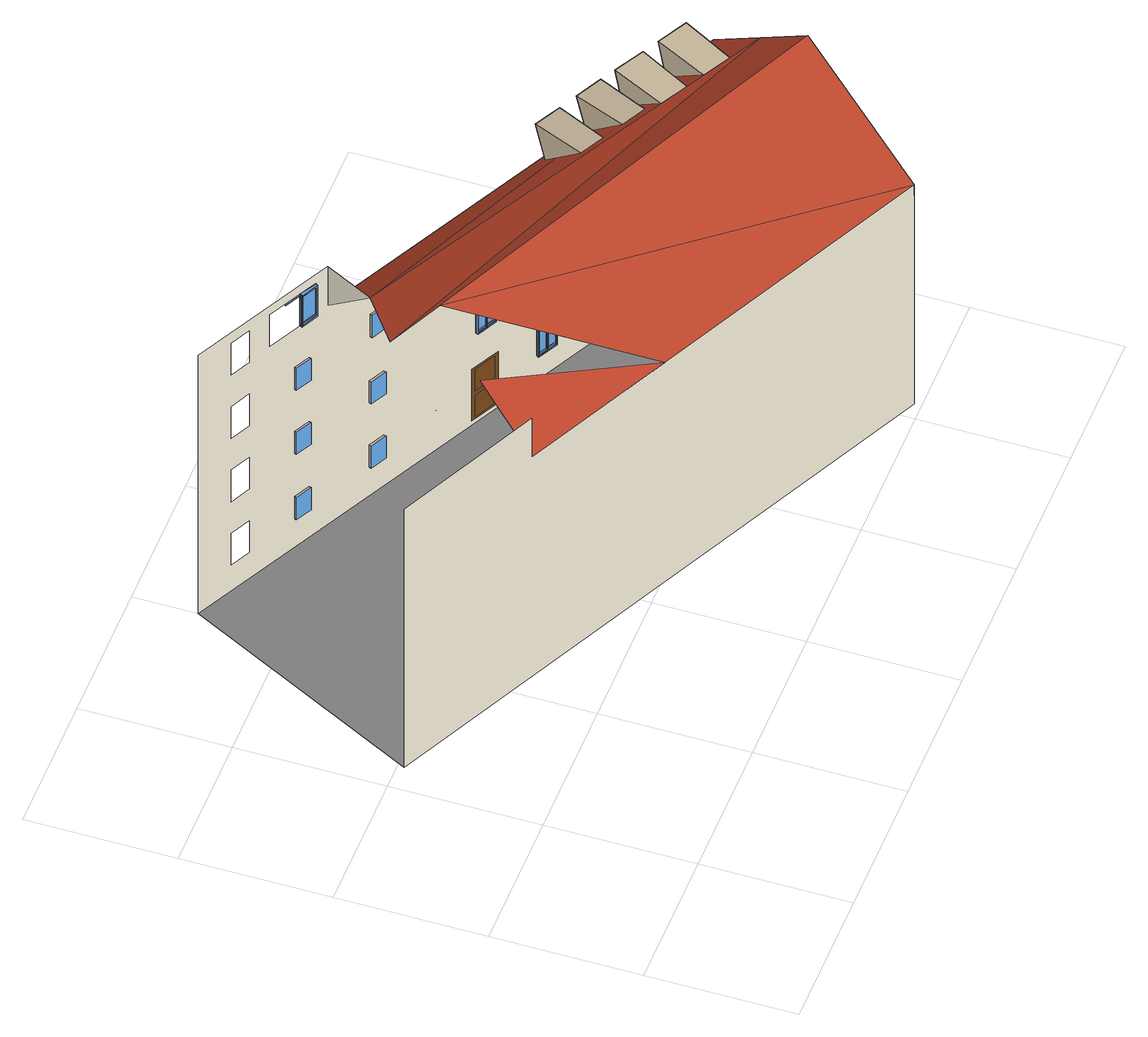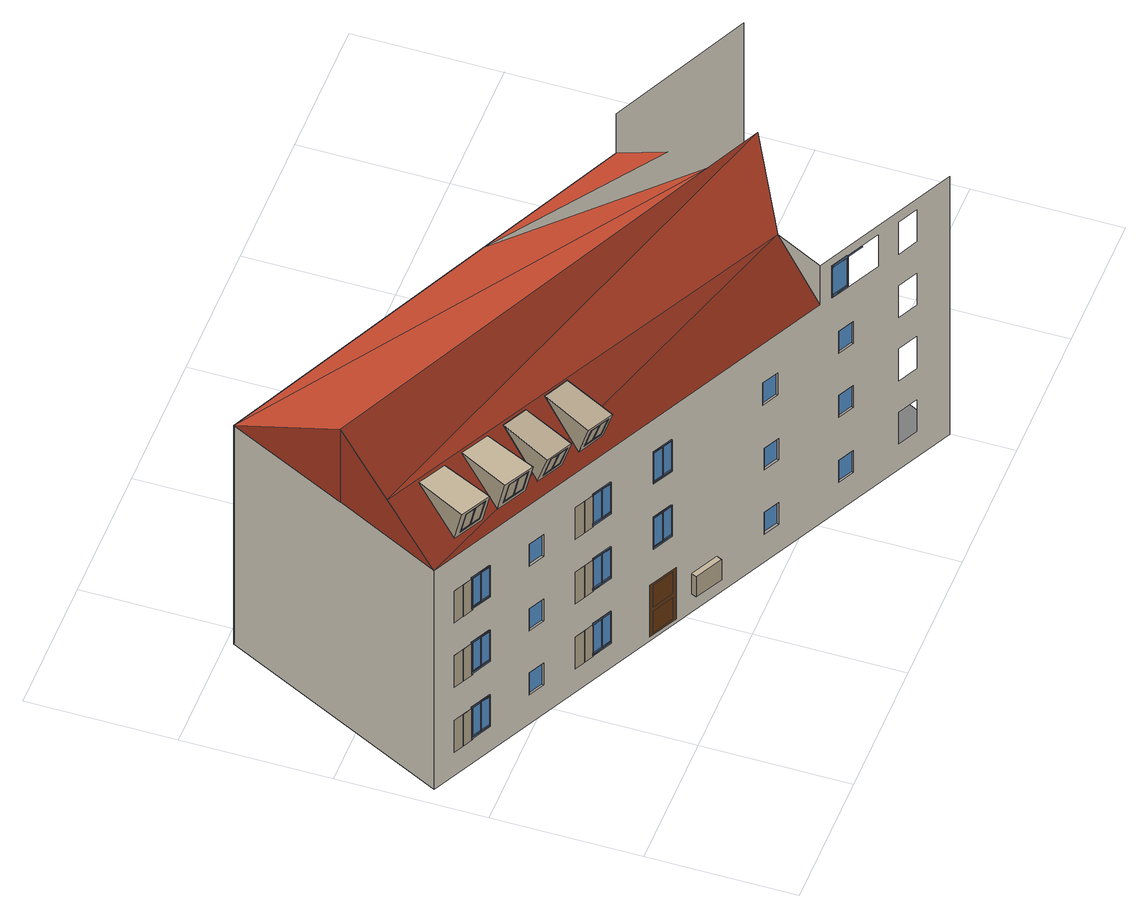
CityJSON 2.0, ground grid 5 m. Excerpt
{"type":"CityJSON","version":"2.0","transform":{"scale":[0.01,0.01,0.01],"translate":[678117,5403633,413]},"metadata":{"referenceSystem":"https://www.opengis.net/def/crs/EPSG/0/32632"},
"CityObjects":{
"building1":{"type":"Building","attributes":{"measuredHeight":13.29},"children":["building1-1","building1-2","building1-3","building1-4","building1-5","building1-6","building1-7","building1-8","building1-9","building1-10","building1-11"],"geometry":[{"type":"MultiSurface","lod":"3","boundaries":[[[0,1,2]],[[2,1,3,4,5,6,7]],[[8,9,10,11]],[[12,13,14,15]],[[16,17,18,19]],[[20,21,22,23]],[[24,25,26,27]],[[26,28,29,27]],[[30,25,24,31]],[[27,32,33,24]],[[34,35,36,37]],[[25,38,39,26]],[[28,40,41,29]],[[21,42,43,22]],[[17,44,45,18]],[[13,46,47,14]],[[48,30,31,49]],[[50,51,52,53]],[[54,8,11,55]],[[56,46,13,12]],[[57,42,21,20]],[[58,44,17,16]],[[59,60,55,11]],[[48,59,11,49]],[[55,60,40,41]],[[61,62,60,59]],[[15,14,47,63]],[[19,18,45,64]],[[23,22,43,65]],[[25,66,67,38]],[[28,68,69,40]],[[26,70,66,25,30,71,68,28]],[[72,73,50,53]],[[51,74,75,52]],[[50,73,74,51]],[[62,76,77,60]],[[75,52,53,72,78,39,38,67]],[[70,26,39,78]],[[30,48,79,71]],[[63,47,46,56]],[[64,45,44,58]],[[65,43,42,57]],[[76,62,61,80],[73,74,51,50]],[[40,60,77,81,59,48,79,69]],[[80,61,59,81]],[[66,70,78,72,75,67]],[[75,74,73,72]],[[79,69,68,71]],[[2,7,82]],[[76,80,81,77]],[[83,84,85]],[[86,83,87]],[[88,89,90,91]],[[92,93,94,95]],[[96,97,98,99]],[[89,100,101,90]],[[93,102,103,94]],[[97,104,105,98]],[[106,100,89,88]],[[107,102,93,92]],[[108,104,97,96]],[[95,94,103,109]],[[91,90,101,110]],[[99,98,105,111]],[[112,85,84,113,114,115],[116,117,118,119],[120,121,122,123],[124,125,126,127],[128,129,130,131],[132,133,134,135],[136,137,138,139],[140,141,142,143],[144,145,146,147],[148,149,150,151],[152,153,154,155],[156,157,158,159],[99,111,108,96],[95,109,107,92],[91,110,106,88],[19,64,58,16],[23,65,57,20],[15,63,56,12],[160,161,162,163],[164,165,166,167],[168,169,170,171],[172,173,174,175],[176,69,79,177],[178,179,180,181]],[[110,101,100,106]],[[109,103,102,107]],[[111,105,104,108]],[[113,84,83]],[[7,182,82]],[[6,5,115,114]],[[183,184,185,186]],[[187,188,189,190]],[[154,153,191,192]],[[179,178,193,194]],[[195,196,197,198]],[[199,200,201,202]],[[203,204,205,206]],[[207,208,209,210]],[[87,82,182,86]],[[184,211,212,185]],[[188,213,214,189]],[[185,212,215,186],[195,216,217,196]],[[189,214,218,190],[199,219,220,200]],[[198,221,216,195]],[[202,222,219,199]],[[196,217,223,197]],[[200,220,224,201]],[[204,225,226,205]],[[208,227,228,209]],[[229,183,186,215]],[[230,187,190,218]],[[223,197,198,221]],[[224,201,202,222]],[[204,203,231,225],[221,223,197,198]],[[208,207,232,227],[222,224,201,202]],[[233,234,192,191],[235,211,184,183,229,236,237,238]],[[239,240,194,193],[241,213,188,187,230,242,243,244]],[[231,203,206,245]],[[232,207,210,246]],[[192,234,155,154]],[[194,240,180,179]],[[211,235,236,229]],[[213,241,242,230]],[[229,215,212,211]],[[230,218,214,213]],[[247,248,249,250]],[[251,252,253,254]],[[235,255,256,236]],[[241,257,258,242]],[[152,155,154,153],[205,226,259,260,261,262,245,206]],[[181,180,179,178],[209,228,263,264,265,266,246,210]],[[221,223,217,216]],[[222,224,220,219]],[[267,268,269,270]],[[271,272,273,274]],[[225,231,245,226]],[[227,232,246,228]],[[275,276,259,262]],[[277,278,263,266]],[[262,259,226,245]],[[266,263,228,246]],[[233,191,153,152]],[[239,193,178,181]],[[235,238,279,255]],[[241,244,280,257]],[[281,282,267,270]],[[283,284,271,274]],[[268,285,286,269]],[[272,287,288,273]],[[173,172,175,174],[250,249,248,247],[254,253,252,251]],[[267,282,285,268]],[[271,284,287,272]],[[286,269,270,281,289,256,255,279]],[[288,273,274,283,290,258,257,280]],[[237,236,256,289]],[[243,242,258,290]],[[276,291,260,259]],[[278,292,264,263]],[[291,276,275,293],[282,285,268,267]],[[292,278,277,294],[284,287,272,271]],[[293,275,262,261]],[[294,277,266,265]],[[238,237,289,281,286,279]],[[244,243,290,283,288,280]],[[286,285,282,281]],[[288,287,284,283]],[[152,155,234,233]],[[181,180,240,239]],[[291,293,261,260]],[[292,294,265,264]],[[295,296,297,298]],[[299,300,301,302]],[[303,304,305,306]],[[142,141,307,308]],[[137,136,309,310]],[[135,134,311,312]],[[313,314,315,316]],[[317,318,319,320]],[[321,322,323,324]],[[325,326,327,328]],[[329,330,331,332]],[[333,334,335,336]],[[296,337,338,297]],[[300,339,340,301]],[[304,341,342,305]],[[297,338,343,298],[313,344,345,314]],[[301,340,346,302],[317,347,348,318]],[[305,342,349,306],[321,350,351,322]],[[316,352,344,313]],[[320,353,347,317]],[[324,354,350,321]],[[314,345,355,315]],[[318,348,356,319]],[[322,351,357,323]],[[326,358,359,327]],[[330,360,361,331]],[[334,362,363,335]],[[364,295,298,343]],[[365,299,302,346]],[[366,303,306,349]],[[355,315,316,352]],[[356,319,320,353]],[[357,323,324,354]],[[326,325,367,358],[352,355,315,316]],[[330,329,368,360],[353,356,319,320]],[[334,333,369,362],[354,357,323,324]],[[370,371,308,307],[372,337,296,295,364,373,374,375]],[[376,377,310,309],[378,339,300,299,365,379,380,381]],[[382,383,312,311],[384,341,304,303,366,385,386,387]],[[367,325,328,388]],[[368,329,332,389]],[[369,333,336,390]],[[308,371,143,142]],[[310,377,138,137]],[[312,383,132,135]],[[337,372,373,364]],[[339,378,379,365]],[[341,384,385,366]],[[364,343,338,337]],[[365,346,340,339]],[[366,349,342,341]],[[372,391,392,373]],[[378,393,394,379]],[[384,395,396,385]],[[140,143,142,141],[327,359,397,398,399,400,388,328]],[[139,138,137,136],[331,361,401,402,403,404,389,332]],[[133,132,135,134],[335,363,405,406,407,408,390,336]],[[352,355,345,344]],[[353,356,348,347]],[[354,357,351,350]],[[409,410,411,412]],[[413,414,415,416]],[[417,418,419,420]],[[358,367,388,359]],[[360,368,389,361]],[[362,369,390,363]],[[421,422,397,400]],[[423,424,401,404]],[[425,426,405,408]],[[400,397,359,388]],[[404,401,361,389]],[[408,405,363,390]],[[370,307,141,140]],[[376,309,136,139]],[[382,311,134,133]],[[372,375,427,391]],[[378,381,428,393]],[[384,387,429,395]],[[410,430,431,411]],[[432,433,409,412]],[[414,434,435,415]],[[436,437,413,416]],[[418,438,439,419]],[[440,441,417,420]],[[409,433,430,410]],[[413,437,434,414]],[[417,441,438,418]],[[431,411,412,432,442,392,391,427]],[[435,415,416,436,443,394,393,428]],[[439,419,420,440,444,396,395,429]],[[374,373,392,442]],[[380,379,394,443]],[[386,385,396,444]],[[422,445,398,397]],[[424,446,402,401]],[[426,447,406,405]],[[445,422,421,448],[433,430,410,409]],[[446,424,423,449],[437,434,414,413]],[[447,426,425,450],[441,438,418,417]],[[448,421,400,399]],[[449,423,404,403]],[[450,425,408,407]],[[375,374,442,432,431,427]],[[381,380,443,436,435,428]],[[387,386,444,440,439,429]],[[431,430,433,432]],[[435,434,437,436]],[[439,438,441,440]],[[140,143,371,370]],[[139,138,377,376]],[[133,132,383,382]],[[445,448,399,398]],[[446,449,403,402]],[[447,450,407,406]],[[83,86,113]],[[7,451,182]],[[114,113,451,7,6]],[[167,452,453,164]],[[171,454,455,168]],[[163,456,457,160]],[[456,458,459,457]],[[454,460,461,455]],[[452,462,463,453]],[[170,460,454,171]],[[162,458,456,163]],[[166,462,452,167]],[[164,453,463,165]],[[160,457,459,161]],[[168,455,461,169]],[[169,461,460,170]],[[161,459,458,162]],[[165,463,462,166]],[[464,465,466,467]],[[468,469,470,471]],[[472,473,474,475]],[[158,157,476,477]],[[144,147,478,479]],[[150,149,480,481]],[[482,483,484,485]],[[486,487,488,489]],[[490,491,492,493]],[[494,495,496,497]],[[498,499,500,501]],[[502,503,504,505]],[[182,451,113,86]],[[465,506,507,466]],[[469,508,509,470]],[[473,510,511,474]],[[466,507,512,467],[482,513,514,483]],[[470,509,515,471],[486,516,517,487]],[[474,511,518,475],[490,519,520,491]],[[485,521,513,482]],[[489,522,516,486]],[[493,523,519,490]],[[483,514,524,484]],[[487,517,525,488]],[[491,520,526,492]],[[495,527,528,496]],[[499,529,530,500]],[[503,531,532,504]],[[533,464,467,512]],[[534,468,471,515]],[[535,472,475,518]],[[524,484,485,521]],[[525,488,489,522]],[[526,492,493,523]],[[495,494,536,527],[521,524,484,485]],[[499,498,537,529],[522,525,488,489]],[[503,502,538,531],[523,526,492,493]],[[539,540,477,476],[541,506,465,464,533,542,543,544]],[[545,546,479,478],[547,508,469,468,534,548,549,550]],[[551,552,481,480],[553,510,473,472,535,554,555,556]],[[536,494,497,557]],[[537,498,501,558]],[[538,502,505,559]],[[477,540,159,158]],[[479,546,145,144]],[[481,552,151,150]],[[506,541,542,533]],[[508,547,548,534]],[[510,553,554,535]],[[533,512,507,506]],[[534,515,509,508]],[[535,518,511,510]],[[541,560,561,542]],[[547,562,563,548]],[[553,564,565,554]],[[156,159,158,157],[496,528,566,567,568,569,557,497]],[[146,145,144,147],[500,530,570,571,572,573,558,501]],[[148,151,150,149],[504,532,574,575,576,577,559,505]],[[521,524,514,513]],[[522,525,517,516]],[[523,526,520,519]],[[578,579,580,581]],[[582,583,584,585]],[[586,587,588,589]],[[527,536,557,528]],[[529,537,558,530]],[[531,538,559,532]],[[590,591,566,569]],[[592,593,570,573]],[[594,595,574,577]],[[569,566,528,557]],[[573,570,530,558]],[[577,574,532,559]],[[539,476,157,156]],[[545,478,147,146]],[[551,480,149,148]],[[541,544,596,560]],[[547,550,597,562]],[[553,556,598,564]],[[579,599,600,580]],[[601,602,578,581]],[[583,603,604,584]],[[605,606,582,585]],[[587,607,608,588]],[[609,610,586,589]],[[578,602,599,579]],[[582,606,603,583]],[[586,610,607,587]],[[600,580,581,601,611,561,560,596]],[[604,584,585,605,612,563,562,597]],[[608,588,589,609,613,565,564,598]],[[543,542,561,611]],[[549,548,563,612]],[[555,554,565,613]],[[591,614,567,566]],[[593,615,571,570]],[[595,616,575,574]],[[614,591,590,617],[602,599,579,578]],[[615,593,592,618],[606,603,583,582]],[[616,595,594,619],[610,607,587,586]],[[617,590,569,568]],[[618,592,573,572]],[[619,594,577,576]],[[544,543,611,601,600,596]],[[550,549,612,605,604,597]],[[556,555,613,609,608,598]],[[600,599,602,601]],[[604,603,606,605]],[[608,607,610,609]],[[156,159,540,539]],[[146,145,546,545]],[[148,151,552,551]],[[614,617,568,567]],[[615,618,572,571]],[[616,619,576,575]]],"semantics":{"surfaces":[{"type":"RoofSurface","klumMaterialClass":"Ceramic","klumMaterialIndex":"D201","materialUncertainty":0.3},{"type":"WallSurface"},{"type":"Window"},{"type":"OuterCeilingSurface"},{"type":"OuterFloorSurface"},{"type":"GroundSurface"},{"type":"Door"}],"values":[0,1,2,1,1,1,2,2,2,2,2,2,2,2,2,2,2,2,2,3,3,3,2,2,2,2,4,4,4,2,2,2,2,2,2,2,2,2,2,1,1,1,2,2,2,2,2,2,0,2,1,0,1,1,1,2,2,2,3,3,3,4,4,4,1,1,1,1,0,0,5,2,2,2,2,2,2,2,2,0,2,2,2,2,2,2,2,2,2,2,2,2,2,2,2,2,2,2,2,2,2,2,2,2,2,2,6,6,2,2,2,2,2,2,2,2,2,2,2,2,2,2,2,2,2,2,2,2,2,2,6,2,2,2,2,2,2,2,2,2,2,2,2,2,2,2,2,2,2,2,2,2,2,2,2,2,2,2,2,2,2,2,2,2,2,2,2,2,2,2,2,2,2,2,2,2,2,2,2,2,2,2,2,2,2,2,2,2,2,2,2,2,2,2,2,2,2,2,2,2,2,2,2,2,2,2,2,2,2,2,2,2,2,2,2,2,2,2,2,2,2,2,2,2,2,2,2,2,2,2,2,2,2,2,2,2,2,2,2,2,2,2,2,2,2,2,2,2,2,2,2,2,2,2,2,2,2,2,2,2,2,2,2,2,2,0,0,1,1,1,1,2,2,2,3,3,3,4,4,4,1,1,1,2,2,2,2,2,2,2,2,2,2,2,2,0,2,2,2,2,2,2,2,2,2,2,2,2,2,2,2,2,2,2,2,2,2,2,2,2,2,2,2,2,2,2,2,2,2,2,2,2,2,2,2,2,2,2,2,2,2,2,2,2,2,2,2,2,2,2,2,2,2,2,2,2,2,2,2,2,2,2,2,2,2,2,2,2,2,2,2,2,2,2,2,2,2,2,2,2,2,2,2,2,2,2,2,2,2,2,2,2,2,2,2,2,2,2]}}]},
"building1-1":{"type":"BuildingInstallation","attributes":{"materialClass":"Metal","materialName":"Aluminium"},"parents":["building1"],"geometry":[{"type":"MultiSurface","lod":"3","boundaries":[[[620,621,622,623]],[[622,624,625,623]],[[625,624,626,627]],[[623,625,627,620]],[[621,626,624,622]],[[620,627,626,621]]]}]},
"building1-2":{"type":"BuildingInstallation","parents":["building1"],"geometry":[{"type":"MultiSurface","lod":"3","boundaries":[[[628,629,630,631]],[[632,633,634,635]],[[636,637,638,639]],[[640,641,629,642]],[[633,643,644,634]],[[645,646,647,648]],[[649,650,651,652]],[[636,653,654,637],[655,644,634,635]],[[635,655,656,632]],[[657,658,659,660],[661,662,650,649]],[[649,661,662,650]],[[663,631,630,664]],[[654,653,665,666]],[[667,651,652,668,669,629,641,670]],[[644,634,635,655]],[[659,658,671,672]],[[648,673,674,645]],[[675,663,664,676]],[[664,630,629,676],[632,656,643,633]],[[648,647,677,673],[640,631,663,675,628,642,678,679]],[[631,640,642,628]],[[678,642,629,669]],[[679,678,669,668,667,670]],[[677,647,646,680]],[[680,674,673,677]],[[667,662,661,668]],[[653,636,639,665]],[[655,644,643,656]],[[640,679,670,641]],[[668,661,649,652]],[[657,660,681,682]],[[658,657,682,671]],[[628,675,676,629]],[[637,654,666,638]],[[672,671,638,666]],[[660,659,672,681]],[[650,662,667,651]],[[683,684,685,686]],[[685,684,687]],[[688,683,686]],[[645,646,680,674],[639,638,671,682,681,672,666,665]],[[683,688,687,684],[680,646,645,674]],[[685,687,688,686]]]}]},
"building1-3":{"type":"BuildingInstallation","attributes":{"klumMaterialClass":"Wood","klumMaterialIndex":"L001","materialUncertainty":0.3},"parents":["building1"],"geometry":[{"type":"MultiSurface","lod":"3","boundaries":[[[689,690,691]],[[690,692,693,689]],[[693,692,694]],[[691,690,692,694]],[[695,133,693,694]],[[696,132,689,691]],[[694,693,689,691]],[[696,132,133,695]],[[133,132,689,693]],[[691,696,695,694]],[[697,698,690,691]],[[699,700,701,702]],[[694,692,700,699]],[[702,701,698,697]],[[701,700,692,690,698]],[[697,691,694,699,702]]]}]},
"building1-4":{"type":"BuildingInstallation","attributes":{"klumMaterialClass":"Wood","klumMaterialIndex":"L001","materialUncertainty":0.3},"parents":["building1"],"geometry":[{"type":"MultiSurface","lod":"3","boundaries":[[[703,704,705]],[[704,706,707,703]],[[707,706,708]],[[705,704,706,708]],[[709,139,707,708]],[[710,138,703,705]],[[708,707,703,705]],[[710,138,139,709]],[[139,138,703,707]],[[705,710,709,708]],[[711,712,704,705]],[[713,714,715,716]],[[708,706,714,713]],[[716,715,712,711]],[[715,714,706,704,712]],[[711,705,708,713,716]]]}]},
"building1-5":{"type":"BuildingInstallation","attributes":{"klumMaterialClass":"Wood","klumMaterialIndex":"L001","materialUncertainty":0.3},"parents":["building1"],"geometry":[{"type":"MultiSurface","lod":"3","boundaries":[[[717,718,719]],[[718,720,721,717]],[[721,720,722]],[[719,718,720,722]],[[723,140,721,722]],[[724,143,717,719]],[[722,721,717,719]],[[724,143,140,723]],[[140,143,717,721]],[[719,724,723,722]],[[725,726,718,719]],[[727,728,729,730]],[[722,720,728,727]],[[730,729,726,725]],[[729,728,720,718,726]],[[725,719,722,727,730]]]}]},
"building1-6":{"type":"BuildingInstallation","parents":["building1"],"geometry":[{"type":"MultiSurface","lod":"3","boundaries":[[[731,732,733,734]],[[735,736,737,738]],[[739,740,741,742]],[[743,744,745,746]],[[736,747,748,737]],[[749,750,751,752]],[[753,754,755,756]],[[739,757,758,740],[759,748,737,738]],[[738,759,760,735]],[[761,762,763,764],[765,766,754,753]],[[753,765,766,754]],[[767,734,733,768]],[[758,757,769,770]],[[771,755,756,772,773,745,744,774]],[[748,737,738,759]],[[763,762,775,776]],[[752,777,778,749]],[[779,767,768,780]],[[768,733,732,780],[735,760,747,736]],[[752,751,781,777],[743,734,767,779,731,746,782,783]],[[734,743,746,731]],[[782,746,745,773]],[[783,782,773,772,771,774]],[[781,751,750,784]],[[784,778,777,781]],[[771,766,765,772]],[[757,739,742,769]],[[759,748,747,760]],[[743,783,774,744]],[[772,765,753,756]],[[761,764,785,786]],[[762,761,786,775]],[[731,779,780,732]],[[740,758,770,741]],[[776,775,741,770]],[[764,763,776,785]],[[754,766,771,755]],[[787,788,789,790]],[[789,788,791]],[[792,787,790]],[[749,750,784,778],[742,741,775,786,785,776,770,769]],[[787,792,791,788],[784,750,749,778]],[[789,791,792,790]]]}]},
"building1-7":{"type":"BuildingInstallation","parents":["building1"],"geometry":[{"type":"MultiSurface","lod":"3","boundaries":[[[793,794,795,796]],[[797,798,799,800]],[[801,802,803,804]],[[805,806,807,808]],[[798,809,810,799]],[[811,812,813,814]],[[815,816,817,818]],[[801,819,820,802],[821,810,799,800]],[[800,821,822,797]],[[823,824,825,826],[827,828,816,815]],[[815,827,828,816]],[[829,796,795,830]],[[820,819,831,832]],[[833,817,818,834,835,807,806,836]],[[810,799,800,821]],[[825,824,837,838]],[[814,839,840,811]],[[841,829,830,842]],[[830,795,794,842],[797,822,809,798]],[[814,813,843,839],[805,796,829,841,793,808,844,845]],[[796,805,808,793]],[[844,808,807,835]],[[845,844,835,834,833,836]],[[843,813,812,846]],[[846,840,839,843]],[[833,828,827,834]],[[819,801,804,831]],[[821,810,809,822]],[[805,845,836,806]],[[834,827,815,818]],[[823,826,847,848]],[[824,823,848,837]],[[793,841,842,794]],[[802,820,832,803]],[[838,837,803,832]],[[826,825,838,847]],[[816,828,833,817]],[[849,850,851,852]],[[851,850,853]],[[854,849,852]],[[811,812,846,840],[804,803,837,848,847,838,832,831]],[[849,854,853,850],[846,812,811,840]],[[851,853,854,852]]]}]},
"building1-8":{"type":"BuildingInstallation","parents":["building1"],"geometry":[{"type":"MultiSurface","lod":"3","boundaries":[[[855,856,857,858]],[[859,860,861,862]],[[863,864,865,866]],[[867,868,869,870]],[[860,871,872,861]],[[873,874,875,876]],[[877,878,879,880]],[[863,881,882,864],[883,872,861,862]],[[862,883,884,859]],[[885,886,887,888],[889,890,878,877]],[[877,889,890,878]],[[891,858,857,892]],[[882,881,893,894]],[[895,879,880,896,897,869,868,898]],[[872,861,862,883]],[[887,886,899,900]],[[876,901,902,873]],[[903,891,892,904]],[[892,857,856,904],[859,884,871,860]],[[876,875,905,901],[867,858,891,903,855,870,906,907]],[[858,867,870,855]],[[906,870,869,897]],[[907,906,897,896,895,898]],[[905,875,874,908]],[[908,902,901,905]],[[895,890,889,896]],[[881,863,866,893]],[[883,872,871,884]],[[867,907,898,868]],[[896,889,877,880]],[[885,888,909,910]],[[886,885,910,899]],[[855,903,904,856]],[[864,882,894,865]],[[900,899,865,894]],[[888,887,900,909]],[[878,890,895,879]],[[911,912,913,914]],[[913,912,915]],[[916,911,914]],[[873,874,908,902],[866,865,899,910,909,900,894,893]],[[911,916,915,912],[908,874,873,902]],[[913,915,916,914]]]}]},
"building1-9":{"type":"BuildingInstallation","attributes":{"klumMaterialClass":"Wood","klumMaterialIndex":"L001","materialUncertainty":0.3},"parents":["building1"],"geometry":[{"type":"MultiSurface","lod":"3","boundaries":[[[917,918,919,920]],[[919,921,922,918]],[[923,922,921,924]],[[920,919,921,924]],[[925,148,922,923]],[[926,151,918,917]],[[923,922,918,917]],[[926,151,148,925]],[[148,151,918,922]],[[917,926,925,923]],[[923,924,920,917]],[[927,928,919,920]],[[929,930,931,932]],[[924,921,930,929]],[[932,931,928,927]],[[931,930,921,919,928]],[[927,920,924,929,932]]]}]},
"building1-10":{"type":"BuildingInstallation","attributes":{"klumMaterialClass":"Wood","klumMaterialIndex":"L001","materialUncertainty":0.3},"parents":["building1"],"geometry":[{"type":"MultiSurface","lod":"3","boundaries":[[[933,934,935,936]],[[935,937,938,934]],[[939,938,937,940]],[[936,935,937,940]],[[941,146,938,939]],[[942,145,934,933]],[[939,938,934,933]],[[942,145,146,941]],[[146,145,934,938]],[[933,942,941,939]],[[939,940,936,933]],[[943,944,935,936]],[[945,946,947,948]],[[940,937,946,945]],[[948,947,944,943]],[[947,946,937,935,944]],[[943,936,940,945,948]]]}]},
"building1-11":{"type":"BuildingInstallation","attributes":{"klumMaterialClass":"Wood","klumMaterialIndex":"L001","materialUncertainty":0.3},"parents":["building1"],"geometry":[{"type":"MultiSurface","lod":"3","boundaries":[[[949,950,951,952]],[[951,953,954,950]],[[955,954,953,956]],[[952,951,953,956]],[[957,156,954,955]],[[958,159,950,949]],[[955,954,950,949]],[[958,159,156,957]],[[156,159,950,954]],[[949,958,957,955]],[[955,956,952,949]],[[959,960,951,952]],[[961,962,963,964]],[[956,953,962,961]],[[964,963,960,959]],[[963,962,953,951,960]],[[959,952,956,961,964]]]}]}
},
"vertices":[
[688,942,1214],[586,742,1044],[1101,492,1044],[586,742,1214],[94,980,1214],[94,980,90],[2061,26,90],[2061,26,1044],[885,1591,1170],[830,1619,1170],[831,1621,1170],[886,1593,1170],[866,1603,873],[863,1596,873],[863,1596,777],[866,1603,777],[866,1603,310],[863,1596,310],[863,1596,214],[866,1603,214],[866,1603,594],[863,1596,594],[863,1596,498],[866,1603,498],[881,1584,1170],[883,1583,1170],[883,1583,1043],[881,1584,1043],[883,1583,1039],[881,1584,1039],[883,1583,1175],[881,1584,1175],[883,1587,1043],[883,1587,1170],[883,1592,1049],[883,1592,1165],[881,1588,1165],[881,1588,1049],[884,1586,1170],[884,1586,1043],[888,1592,1039],[886,1593,1039],[918,1568,594],[918,1568,498],[918,1568,310],[918,1568,214],[918,1568,873],[918,1568,777],[888,1592,1175],[886,1593,1175],[888,1589,1049],[888,1589,1165],[886,1585,1165],[886,1585,1049],[885,1591,1043],[886,1593,1043],[921,1575,873],[921,1575,594],[921,1575,310],[888,1592,1170],[888,1592,1043],[887,1590,1170],[887,1590,1043],[921,1575,777],[921,1575,214],[921,1575,498],[938,1556,1170],[939,1558,1170],[941,1554,1039],[945,1563,1039],[938,1556,1043],[941,1554,1175],[939,1558,1049],[941,1563,1049],[941,1563,1165],[939,1558,1165],[942,1562,1043],[944,1564,1043],[939,1558,1043],[945,1563,1175],[942,1562,1170],[944,1564,1170],[829,1121,1343],[907,1374,1214],[991,1540,1044],[991,1540,1214],[2352,621,1202],[635,1214,1341],[1148,1461,310],[1144,1454,310],[1144,1454,214],[1148,1461,214],[1148,1461,589],[1144,1454,589],[1144,1454,494],[1148,1461,494],[1151,1459,876],[1148,1452,876],[1148,1452,780],[1151,1459,780],[1200,1425,310],[1200,1425,214],[1200,1425,589],[1200,1425,494],[1203,1424,876],[1203,1424,780],[1203,1433,310],[1203,1433,589],[1207,1431,876],[1203,1433,494],[1203,1433,214],[1207,1431,780],[503,1787,1214],[2442,805,1044],[2442,805,90],[503,1787,90],[627,1724,616],[627,1724,478],[696,1689,478],[696,1689,616],[627,1724,340],[627,1724,202],[696,1689,202],[696,1689,340],[696,1689,754],[696,1689,892],[627,1724,892],[627,1724,754],[627,1724,1030],[696,1689,1030],[696,1689,1168],[627,1724,1168],[1845,1107,197],[1845,1107,335],[1777,1142,335],[1777,1142,197],[1777,1142,899],[1777,1142,761],[1845,1107,761],[1845,1107,899],[1845,1107,618],[1777,1142,618],[1777,1142,480],[1845,1107,480],[2232,911,197],[2301,876,197],[2301,876,335],[2232,911,335],[2301,876,618],[2232,911,618],[2232,911,480],[2301,876,480],[1617,1223,617],[1548,1258,617],[1548,1258,479],[1617,1223,479],[2301,876,899],[2232,911,899],[2232,911,762],[2301,876,762],[2030,1013,217],[2085,985,217],[2085,985,313],[2030,1013,313],[2030,1013,496],[2085,985,496],[2085,985,592],[2030,1013,592],[2030,1013,778],[2085,985,778],[2085,985,874],[2030,1013,874],[1532,1266,107],[1631,1215,107],[1631,1215,332],[1532,1266,332],[773,1650,1039],[773,1650,1175],[1548,1258,901],[1548,1258,763],[1617,1223,763],[1617,1223,901],[2262,438,1360],[1544,1248,484],[1544,1248,613],[1545,1251,613],[1545,1251,484],[1544,1248,767],[1544,1248,896],[1545,1251,896],[1545,1251,767],[1543,1249,617],[1543,1249,479],[1543,1249,901],[1543,1249,763],[1546,1250,489],[1546,1250,607],[1548,1255,607],[1548,1255,489],[1546,1250,773],[1546,1250,891],[1548,1255,891],[1548,1255,773],[1548,1255,613],[1548,1255,484],[1549,1257,484],[1549,1257,613],[1548,1255,896],[1548,1255,767],[1549,1257,767],[1549,1257,896],[1577,1232,613],[1578,1234,613],[1577,1232,896],[1578,1234,896],[1578,1234,484],[1577,1235,489],[1577,1235,607],[1578,1234,767],[1577,1235,773],[1577,1235,891],[1579,1239,489],[1579,1239,773],[1579,1239,607],[1579,1239,891],[1580,1238,484],[1581,1241,484],[1580,1238,767],[1581,1241,767],[1577,1232,484],[1577,1232,767],[1580,1238,613],[1580,1238,896],[1612,1214,617],[1612,1214,479],[1578,1231,613],[1578,1231,484],[1611,1215,484],[1611,1215,613],[1612,1214,901],[1612,1214,763],[1578,1231,896],[1578,1231,767],[1611,1215,767],[1611,1215,896],[1581,1241,613],[1581,1241,896],[1619,1221,209],[1619,1221,116],[1544,1259,116],[1544,1259,209],[1619,1221,322],[1619,1221,229],[1544,1259,229],[1544,1259,322],[1579,1233,613],[1579,1233,484],[1579,1233,896],[1579,1233,767],[1582,1240,484],[1616,1223,484],[1616,1223,613],[1582,1240,613],[1582,1240,767],[1616,1223,767],[1616,1223,896],[1582,1240,896],[1582,1238,489],[1582,1238,607],[1580,1233,607],[1580,1233,489],[1582,1238,773],[1582,1238,891],[1580,1233,891],[1580,1233,773],[1581,1238,613],[1581,1238,484],[1581,1238,896],[1581,1238,767],[1612,1217,613],[1612,1217,896],[1612,1217,489],[1614,1221,489],[1612,1217,773],[1614,1221,773],[1614,1221,607],[1612,1217,607],[1614,1221,891],[1612,1217,891],[1612,1217,484],[1612,1217,767],[1615,1221,484],[1615,1221,767],[1615,1221,613],[1615,1221,896],[1773,1132,484],[1773,1132,614],[1774,1134,614],[1774,1134,484],[1773,1132,766],[1773,1132,895],[1774,1134,895],[1774,1134,766],[1773,1132,201],[1773,1132,330],[1774,1134,330],[1774,1134,201],[1772,1133,618],[1772,1133,480],[1772,1133,899],[1772,1133,761],[1772,1133,335],[1772,1133,197],[1775,1134,490],[1775,1134,608],[1777,1138,608],[1777,1138,490],[1775,1134,771],[1775,1134,889],[1777,1138,889],[1777,1138,771],[1775,1134,207],[1775,1134,325],[1777,1138,325],[1777,1138,207],[1777,1139,614],[1777,1139,484],[1778,1141,484],[1778,1141,614],[1777,1139,895],[1777,1139,766],[1778,1141,766],[1778,1141,895],[1777,1139,330],[1777,1139,201],[1778,1141,201],[1778,1141,330],[1806,1116,614],[1807,1118,614],[1806,1116,895],[1807,1118,895],[1806,1116,330],[1807,1118,330],[1807,1118,484],[1806,1118,490],[1806,1118,608],[1807,1118,766],[1806,1118,771],[1806,1118,889],[1807,1118,201],[1806,1118,207],[1806,1118,325],[1808,1123,490],[1808,1123,771],[1808,1123,207],[1808,1123,608],[1808,1123,889],[1808,1123,325],[1809,1122,484],[1810,1125,484],[1809,1122,766],[1810,1125,766],[1809,1122,201],[1810,1125,201],[1806,1116,484],[1806,1116,766],[1806,1116,201],[1809,1122,614],[1809,1122,895],[1809,1122,330],[1841,1098,618],[1841,1098,480],[1807,1115,614],[1807,1115,484],[1840,1099,484],[1840,1099,614],[1841,1098,899],[1841,1098,761],[1807,1115,895],[1807,1115,766],[1840,1099,766],[1840,1099,895],[1841,1098,335],[1841,1098,197],[1807,1115,330],[1807,1115,201],[1840,1099,201],[1840,1099,330],[1810,1125,614],[1810,1125,895],[1810,1125,330],[1808,1117,614],[1808,1117,484],[1808,1117,895],[1808,1117,766],[1808,1117,330],[1808,1117,201],[1811,1124,484],[1845,1107,484],[1845,1107,614],[1811,1124,614],[1811,1124,766],[1845,1107,766],[1845,1107,895],[1811,1124,895],[1811,1124,201],[1845,1107,201],[1845,1107,330],[1811,1124,330],[1811,1121,490],[1811,1121,608],[1809,1117,608],[1809,1117,490],[1811,1121,771],[1811,1121,889],[1809,1117,889],[1809,1117,771],[1811,1121,207],[1811,1121,325],[1809,1117,325],[1809,1117,207],[1810,1122,614],[1810,1122,484],[1810,1122,895],[1810,1122,766],[1810,1122,330],[1810,1122,201],[1841,1101,614],[1841,1101,895],[1841,1101,330],[1843,1105,608],[1841,1101,608],[1841,1101,490],[1843,1105,490],[1843,1105,889],[1841,1101,889],[1841,1101,771],[1843,1105,771],[1843,1105,325],[1841,1101,325],[1841,1101,207],[1843,1105,207],[1841,1101,484],[1841,1101,766],[1841,1101,201],[1844,1105,484],[1844,1105,766],[1844,1105,201],[1844,1105,614],[1844,1105,895],[1844,1105,330],[2262,438,1044],[2027,1006,592],[2027,1006,496],[2027,1006,874],[2027,1006,778],[2027,1006,313],[2027,1006,217],[2082,978,313],[2082,978,217],[2082,978,874],[2082,978,778],[2082,978,592],[2082,978,496],[2228,901,766],[2228,901,895],[2229,904,895],[2229,904,766],[2228,901,201],[2228,901,331],[2229,904,331],[2229,904,201],[2228,901,485],[2228,901,614],[2229,904,614],[2229,904,485],[2227,902,899],[2227,902,762],[2227,902,335],[2227,902,197],[2227,902,618],[2227,902,480],[2230,903,771],[2230,903,889],[2233,908,889],[2233,908,771],[2230,903,207],[2230,903,325],[2233,908,325],[2233,908,207],[2230,903,490],[2230,903,608],[2233,908,608],[2233,908,490],[2232,908,895],[2232,908,766],[2233,910,766],[2233,910,895],[2232,908,331],[2232,908,201],[2233,910,201],[2233,910,331],[2232,908,614],[2232,908,485],[2233,910,485],[2233,910,614],[2261,885,895],[2262,887,895],[2261,885,331],[2262,887,331],[2261,885,614],[2262,887,614],[2262,887,766],[2261,888,771],[2261,888,889],[2262,887,201],[2261,888,207],[2261,888,325],[2262,887,485],[2261,888,490],[2261,888,608],[2263,892,771],[2263,892,207],[2263,892,490],[2263,892,889],[2263,892,325],[2263,892,608],[2264,892,766],[2265,894,766],[2264,892,201],[2265,894,201],[2264,892,485],[2265,894,485],[2261,885,766],[2261,885,201],[2261,885,485],[2264,892,895],[2264,892,331],[2264,892,614],[2296,867,899],[2296,867,762],[2262,884,895],[2262,884,766],[2295,868,766],[2295,868,895],[2296,867,335],[2296,867,197],[2262,884,331],[2262,884,201],[2295,868,201],[2295,868,331],[2296,867,618],[2296,867,480],[2262,884,614],[2262,884,485],[2295,868,485],[2295,868,614],[2265,894,895],[2265,894,331],[2265,894,614],[2263,887,895],[2263,887,766],[2263,887,331],[2263,887,201],[2263,887,614],[2263,887,485],[2267,893,766],[2300,876,766],[2300,876,895],[2267,893,895],[2267,893,201],[2300,876,201],[2300,876,331],[2267,893,331],[2267,893,485],[2300,876,485],[2300,876,614],[2267,893,614],[2266,891,771],[2266,891,889],[2264,886,889],[2264,886,771],[2266,891,207],[2266,891,325],[2264,886,325],[2264,886,207],[2266,891,490],[2266,891,608],[2264,886,608],[2264,886,490],[2265,891,895],[2265,891,766],[2265,891,331],[2265,891,201],[2265,891,614],[2265,891,485],[2296,870,895],[2296,870,331],[2296,870,614],[2298,875,889],[2296,870,889],[2296,870,771],[2298,875,771],[2298,875,325],[2296,870,325],[2296,870,207],[2298,875,207],[2298,875,608],[2296,870,608],[2296,870,490],[2298,875,490],[2296,870,766],[2296,870,201],[2296,870,485],[2299,874,766],[2299,874,201],[2299,874,485],[2299,874,895],[2299,874,331],[2299,874,614],
[1381,1342,262],[1381,1342,174],[1476,1294,174],[1476,1294,262],[1486,1313,174],[1486,1313,262],[1391,1362,174],[1391,1362,262],
[1803,1087,1093],[1804,1088,1094],[1818,1116,1182],[1817,1114,1182],[1775,1105,1098],[1788,1130,1179],[1790,1133,1180],[1777,1108,1099],[1775,1108,1095],[1805,1092,1095],[1806,1094,1095],[1776,1109,1095],[1818,1114,1182],[1819,1116,1182],[1804,1086,1093],[1816,1115,1179],[1818,1119,1180],[1854,1105,1186],[1838,1076,1092],[1835,1069,1090],[1850,1099,1184],[1808,1092,1099],[1821,1117,1179],[1819,1114,1178],[1806,1089,1098],[1790,1135,1184],[1820,1120,1183],[1805,1094,1099],[1803,1090,1098],[1837,1076,1094],[1806,1092,1094],[1821,1119,1183],[1851,1103,1183],[1837,1077,1098],[1850,1102,1179],[1787,1130,1182],[1788,1131,1183],[1791,1137,1184],[1820,1121,1184],[1848,1099,1178],[1835,1074,1097],[1835,1073,1093],[1849,1100,1182],[1807,1093,1095],[1822,1121,1184],[1786,1131,1185],[1790,1138,1187],[1772,1102,1094],[1773,1104,1094],[1771,1102,1091],[1834,1071,1093],[1848,1098,1181],[1775,1109,1093],[1852,1105,1183],[1838,1078,1095],[1761,1109,1076],[1853,1063,1076],[1785,930,1212],[1700,973,1212],[1872,1101,1200],[1781,1148,1200],
[1879,1090,197],[1880,1089,197],[1881,1092,197],[1880,1089,335],[1879,1090,335],[1881,1092,335],[1847,1109,335],[1847,1109,197],[1886,1090,197],[1884,1087,197],[1916,1075,335],[1914,1072,335],[1914,1072,197],[1916,1075,197],
[1879,1090,761],[1880,1089,761],[1881,1092,761],[1880,1089,899],[1879,1090,899],[1881,1092,899],[1847,1109,899],[1847,1109,761],[1886,1090,761],[1884,1087,761],[1916,1075,899],[1914,1072,899],[1914,1072,761],[1916,1075,761],
[1879,1090,480],[1880,1089,480],[1881,1092,480],[1880,1089,618],[1879,1090,618],[1881,1092,618],[1847,1109,618],[1847,1109,480],[1886,1090,480],[1884,1087,480],[1916,1075,618],[1914,1072,618],[1914,1072,480],[1916,1075,480],
[1959,1009,1091],[1960,1011,1092],[1975,1038,1181],[1974,1037,1180],[1932,1027,1096],[1945,1052,1177],[1947,1056,1178],[1933,1031,1097],[1932,1030,1093],[1962,1015,1093],[1963,1016,1094],[1933,1032,1094],[1975,1036,1180],[1976,1038,1181],[1961,1011,1092],[1960,1009,1091],[1973,1038,1177],[1975,1041,1178],[2010,1028,1185],[1995,999,1090],[1991,992,1088],[2007,1021,1183],[1964,1015,1097],[1978,1040,1178],[1976,1036,1177],[1963,1011,1096],[1946,1057,1182],[1976,1042,1182],[1962,1016,1097],[1960,1013,1096],[1994,998,1093],[1963,1014,1093],[1978,1042,1182],[2008,1026,1181],[1994,1000,1096],[2007,1025,1177],[1944,1052,1181],[1945,1054,1181],[1947,1059,1183],[1977,1044,1182],[2005,1021,1176],[1992,996,1095],[1991,995,1092],[2006,1022,1180],[1964,1016,1094],[1978,1043,1182],[1943,1054,1184],[1947,1061,1186],[1929,1025,1092],[1930,1026,1092],[1928,1024,1089],[1991,993,1091],[2005,1021,1180],[1931,1031,1091],[2009,1028,1182],[1994,1000,1093],[1918,1032,1075],[2009,985,1075],[1942,852,1211],[1857,895,1211],[2029,1024,1198],[1937,1070,1198],
[2104,936,1092],[2105,938,1092],[2117,959,1185],[2116,958,1185],[2073,956,1097],[2084,976,1182],[2086,979,1183],[2075,960,1098],[2073,959,1094],[2107,941,1094],[2108,943,1094],[2074,961,1095],[2117,957,1185],[2118,959,1185],[2106,937,1092],[2105,935,1092],[2115,959,1181],[2117,962,1182],[2157,946,1190],[2144,923,1091],[2140,916,1088],[2153,939,1187],[2109,941,1098],[2120,961,1182],[2119,957,1181],[2107,938,1096],[2085,981,1187],[2119,963,1187],[2106,943,1098],[2104,939,1096],[2142,922,1093],[2108,941,1094],[2120,962,1187],[2154,944,1186],[2142,924,1097],[2153,943,1182],[2082,976,1185],[2083,977,1186],[2086,983,1188],[2120,964,1187],[2151,940,1181],[2140,920,1096],[2140,919,1092],[2152,941,1185],[2109,942,1094],[2121,964,1187],[2082,977,1188],[2085,984,1191],[2070,954,1092],[2071,956,1093],[2069,954,1089],[2139,917,1091],[2151,939,1184],[2072,961,1092],[2155,946,1187],[2143,924,1094],[2058,963,1075],[2161,909,1075],[2085,766,1200],[1990,817,1200],[2177,939,1204],[2074,994,1204],
[2264,853,1090],[2265,855,1091],[2277,876,1184],[2276,875,1183],[2233,873,1095],[2244,893,1180],[2245,897,1181],[2234,877,1097],[2233,876,1093],[2267,858,1092],[2268,860,1093],[2234,878,1093],[2277,874,1183],[2278,876,1184],[2266,854,1091],[2265,853,1090],[2275,876,1180],[2277,880,1181],[2317,863,1188],[2304,840,1089],[2300,833,1086],[2313,856,1186],[2269,858,1096],[2280,878,1181],[2279,874,1180],[2267,855,1095],[2245,898,1186],[2279,880,1185],[2266,860,1096],[2264,857,1095],[2302,839,1092],[2268,858,1092],[2280,879,1185],[2314,861,1185],[2302,841,1096],[2313,860,1180],[2242,893,1183],[2243,895,1184],[2246,900,1186],[2280,882,1186],[2311,857,1179],[2300,837,1094],[2300,836,1090],[2312,858,1183],[2269,859,1093],[2281,881,1186],[2242,894,1186],[2245,901,1189],[2230,871,1090],[2231,873,1091],[2229,871,1087],[2299,834,1089],[2311,856,1182],[2232,878,1090],[2315,863,1185],[2303,841,1092],[2218,880,1073],[2320,826,1073],[2245,684,1198],[2150,734,1198],[2337,856,1202],[2234,911,1202],
[2336,862,480],[2334,859,480],[2335,858,480],[2337,861,480],[2335,858,618],[2334,859,618],[2336,862,618],[2337,861,618],[2302,879,618],[2302,879,480],[2341,859,480],[2340,856,480],[2371,844,618],[2370,841,618],[2370,841,480],[2371,844,480],
[2336,862,197],[2334,859,197],[2335,858,197],[2337,861,197],[2335,858,335],[2334,859,335],[2336,862,335],[2337,861,335],[2302,879,335],[2302,879,197],[2341,859,197],[2340,856,197],[2371,844,335],[2370,841,335],[2370,841,197],[2371,844,197],
[2336,862,762],[2334,859,762],[2335,858,762],[2337,861,762],[2335,858,899],[2334,859,899],[2336,862,899],[2337,861,899],[2302,879,899],[2302,879,762],[2341,859,762],[2340,856,762],[2371,844,899],[2370,841,899],[2370,841,762],[2371,844,762]
]}
